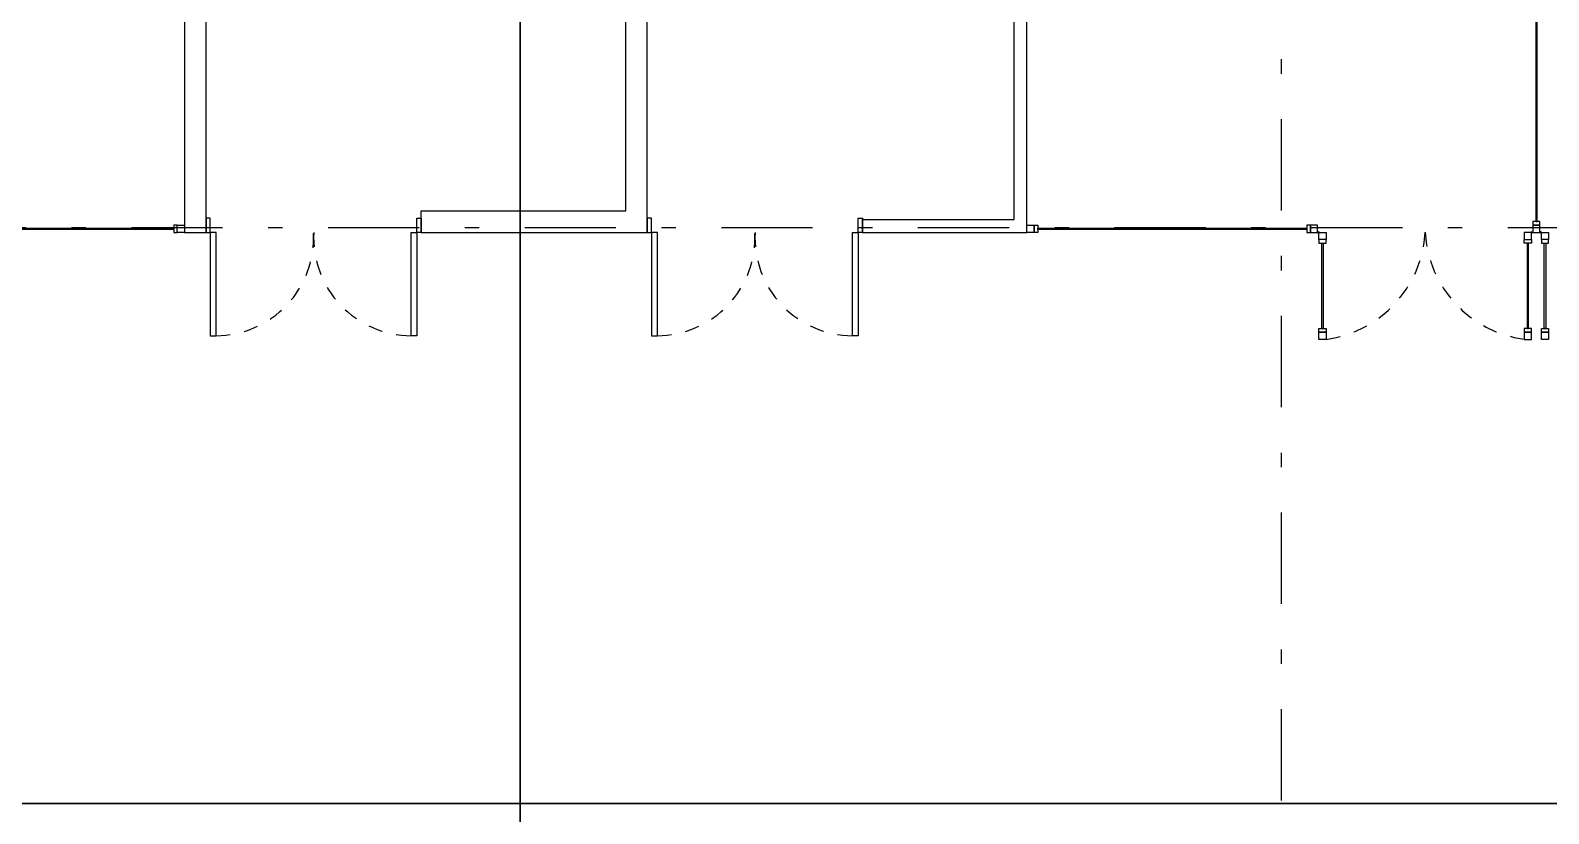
# Model space of a CAD drawing. Header units: millimetres. Extents: x -579 to 213, y -67 to 509.
# Drawn here: x -45.85 to -35.27, y 33.34 to 38.79 of the extents above; entities that cross this region are included whole.
import ezdxf
from ezdxf.xclip import XClip

# ---------------------------------------------------------------- set-up
doc = ezdxf.new("R2010")
doc.units = ezdxf.units.MM
doc.header["$LTSCALE"] = 0.1
for name, pattern in [('X REF - ANELO INST bind$0$X REF - ANELO$0$DASHDOT2', [12.7, 6.35, -3.175, 0, -3.175]), ('X REF - ANELO INST bind$0$X REF - ANELO$0$DASHED', [0.75, 0.5, -0.25]), ('X REF - ANELO INST bind$0$X REF - ANELO$0$DASHED2', [0.375, 0.25, -0.125])]:
    doc.linetypes.add(name, pattern=pattern)
for name, color, linetype in [('00 - EJE-DIST -X-  MUROS', 92, 'Continuous'), ('00 - EJE-DIST -Y- MUROS', 10, 'Continuous'), ('X REF - ANELO INST bind$0$X REF - ANELO$0$A-LADRILLO HUECO 12', 7, 'Continuous'), ('X REF - ANELO INST bind$0$X REF - ANELO$0$A-TABIQUE PRY', 7, 'Continuous'), ('X REF - ANELO INST bind$0$X REF - ANELO$0$C-METALICA', 8, 'Continuous'), ('X REF - ANELO INST bind$0$X REF - ANELO$0$MET-EJE CABRIADAS', 8, 'X REF - ANELO INST bind$0$X REF - ANELO$0$DASHDOT2')]:
    doc.layers.add(name, color=color, linetype=linetype)

# ---------------------------------------------------------------- blocks, each defined once
blk = doc.blocks.new('X REF - ANELO INST bind$0$X REF - ANELO$0$P-180')
at = {"layer": 'X REF - ANELO INST bind$0$X REF - ANELO$0$C-METALICA'}
for points in [[(0.39, 0.1), (0.39, 0.82), (0.43, 0.82), (0.43, 0.1)], [(1.83, 0.1), (1.83, 0.82), (1.79, 0.82), (1.79, 0.1)], [(0.36, 0), (0.36, 0.1), (0.39, 0.1), (0.39, 0)], [(1.86, 0), (1.86, 0.1), (1.83, 0.1), (1.83, 0)]]:
    blk.add_lwpolyline(points, close=True, dxfattribs=at)
at = {"layer": 'X REF - ANELO INST bind$0$X REF - ANELO$0$C-METALICA', "color": 8, "linetype": 'X REF - ANELO INST bind$0$X REF - ANELO$0$DASHED'}
for centre, start, end in [((0.426, 0.136), 357.0257, 89.7011), ((1.794, 0.136), 90.2989, 182.9743)]:
    blk.add_arc(centre, 0.684, start, end, dxfattribs=at)
blk = doc.blocks.new('X REF - ANELO INST bind$0$X REF - ANELO')
at = {"layer": 'X REF - ANELO INST bind$0$X REF - ANELO$0$A-LADRILLO HUECO 12'}
for points in [[(-44.774, 37.387), (-44.624, 37.387), (-44.624, 41.578)], [(-44.774, 41.578), (-44.774, 37.387), (-44.624, 37.387)], [(-43.124, 37.537), (-41.699, 37.537), (-41.699, 41.578)], [(-43.124, 37.387), (-41.549, 37.387), (-41.549, 41.578)], [(-43.124, 37.387), (-43.124, 37.537)]]:
    blk.add_lwpolyline(points, dxfattribs=at)
at = {"layer": 'X REF - ANELO INST bind$0$X REF - ANELO$0$A-TABIQUE PRY'}
for points in [[(-40.049, 37.387), (-38.904, 37.387), (-38.904, 41.578)], [(-40.049, 37.477), (-38.994, 37.477), (-38.994, 41.578)], [(-40.049, 37.387), (-40.049, 37.477)]]:
    blk.add_lwpolyline(points, dxfattribs=at)
at = {"layer": 'X REF - ANELO INST bind$0$X REF - ANELO$0$C-METALICA'}
for points in [[(-35.349, 37.462), (-35.349, 39.391), (-35.359, 39.391), (-35.359, 37.462)], [(-44.774, 37.387), (-44.824, 37.387), (-44.824, 37.437), (-44.774, 37.437)], [(-38.904, 37.387), (-38.904, 37.437), (-38.854, 37.437), (-38.854, 37.387)], [(-38.829, 37.417), (-36.954, 37.417), (-36.954, 37.407), (-38.829, 37.407)], [(-36.879, 37.387), (-36.879, 37.437), (-36.929, 37.437), (-36.929, 37.387)], [(-36.819, 37.387), (-36.819, 37.337), (-36.869, 37.337), (-36.869, 37.387)], [(-35.439, 37.387), (-35.439, 37.337), (-35.389, 37.337), (-35.389, 37.387)], [(-35.329, 37.387), (-35.329, 37.437), (-35.379, 37.437), (-35.379, 37.387)], [(-35.269, 37.387), (-35.269, 37.337), (-35.319, 37.337), (-35.319, 37.387)], [(-36.849, 36.717), (-36.849, 37.312), (-36.839, 37.312), (-36.839, 36.717)], [(-35.409, 36.717), (-35.409, 37.312), (-35.419, 37.312), (-35.419, 36.717)], [(-35.299, 36.717), (-35.299, 37.312), (-35.289, 37.312), (-35.289, 36.717)], [(-36.819, 36.692), (-36.819, 36.642), (-36.869, 36.642), (-36.869, 36.692)], [(-35.439, 36.692), (-35.439, 36.642), (-35.389, 36.642), (-35.389, 36.692)], [(-35.269, 36.692), (-35.269, 36.642), (-35.319, 36.642), (-35.319, 36.692)]]:
    blk.add_lwpolyline(points, close=True, dxfattribs=at)
for points in [[(-35.329, 37.437), (-35.329, 37.462), (-35.379, 37.462), (-35.379, 37.437), (-35.329, 37.437)], [(-46.889, 37.417), (-44.849, 37.417), (-44.849, 37.407), (-46.889, 37.407)], [(-44.824, 37.437), (-44.849, 37.437), (-44.849, 37.387), (-44.824, 37.387), (-44.824, 37.437)], [(-44.824, 37.437), (-44.849, 37.437), (-44.849, 37.387), (-44.824, 37.387), (-44.824, 37.437)], [(-38.854, 37.437), (-38.829, 37.437), (-38.829, 37.387), (-38.854, 37.387), (-38.854, 37.437)], [(-36.929, 37.437), (-36.954, 37.437), (-36.954, 37.387), (-36.929, 37.387), (-36.929, 37.437)], [(-36.869, 37.337), (-36.869, 37.312), (-36.819, 37.312), (-36.819, 37.337), (-36.869, 37.337)], [(-35.389, 37.337), (-35.389, 37.312), (-35.439, 37.312), (-35.439, 37.337), (-35.389, 37.337)], [(-35.319, 37.337), (-35.319, 37.312), (-35.269, 37.312), (-35.269, 37.337), (-35.319, 37.337)], [(-36.869, 36.692), (-36.869, 36.717), (-36.819, 36.717), (-36.819, 36.692), (-36.869, 36.692)], [(-35.389, 36.692), (-35.389, 36.717), (-35.439, 36.717), (-35.439, 36.692), (-35.389, 36.692)], [(-35.319, 36.692), (-35.319, 36.717), (-35.269, 36.717), (-35.269, 36.692), (-35.319, 36.692)]]:
    blk.add_lwpolyline(points, dxfattribs=at)
for centre in [(-36.874, 37.387), (-35.384, 37.387), (-35.324, 37.387)]:
    blk.add_circle(centre, 0.005, dxfattribs=at)
at = {"layer": 'X REF - ANELO INST bind$0$X REF - ANELO$0$C-METALICA', "color": 8, "linetype": 'X REF - ANELO INST bind$0$X REF - ANELO$0$DASHED2'}
for centre, radius, start, end in [((-36.924, 37.432), 0.797, 277.6039, 356.786), ((-35.335, 37.431), 0.795, 183.1451, 262.4798)]:
    blk.add_arc(centre, radius, start, end, dxfattribs=at)
at = {"layer": 'X REF - ANELO INST bind$0$X REF - ANELO$0$MET-EJE CABRIADAS'}
for p, q in [((-42.435, -0.827, -0.001), (-42.435, 42.114, -0.001)), ((-37.131, -0.82, 0.019), (-37.131, 42.121, 0.019)), ((-21.218, 37.419, 0), (-54.28, 37.419, 0)), ((-21.218, 33.409, 0), (-54.28, 33.409, 0))]:
    blk.add_line(p, q, dxfattribs=at)
at = {"layer": 'X REF - ANELO INST bind$0$X REF - ANELO$0$C-METALICA', "rotation": 180}
for p in [(-42.764, 37.487), (-39.689, 37.487)]:
    blk.add_blockref('X REF - ANELO INST bind$0$X REF - ANELO$0$P-180', p, dxfattribs=at)
blk = doc.blocks.new('X REF - ANELO INST bind')
ref = blk.add_blockref('X REF - ANELO INST bind$0$X REF - ANELO', (0, 0))
XClip(ref).set_block_clipping_path([(-76.9680737415, -24.7711317477), (92.9860355418, 61.1669630168)])

msp = doc.modelspace()

# ---------------------------------------------------------------- linework, layer by layer
at = {"layer": '00 - EJE-DIST -X-  MUROS', "const_width": 0.01, "elevation": 0}
msp.add_lwpolyline([(-50.037, 33.409), (-24.241, 33.409)], dxfattribs=at)
at = {"layer": '00 - EJE-DIST -Y- MUROS', "const_width": 0.01, "elevation": -0.001}
msp.add_lwpolyline([(-42.435, 44.245), (-42.435, -2.535)], dxfattribs=at)

# ---------------------------------------------------------------- block references
msp.add_blockref('X REF - ANELO INST bind', (0, 0))

doc.saveas('drawing.dxf')
